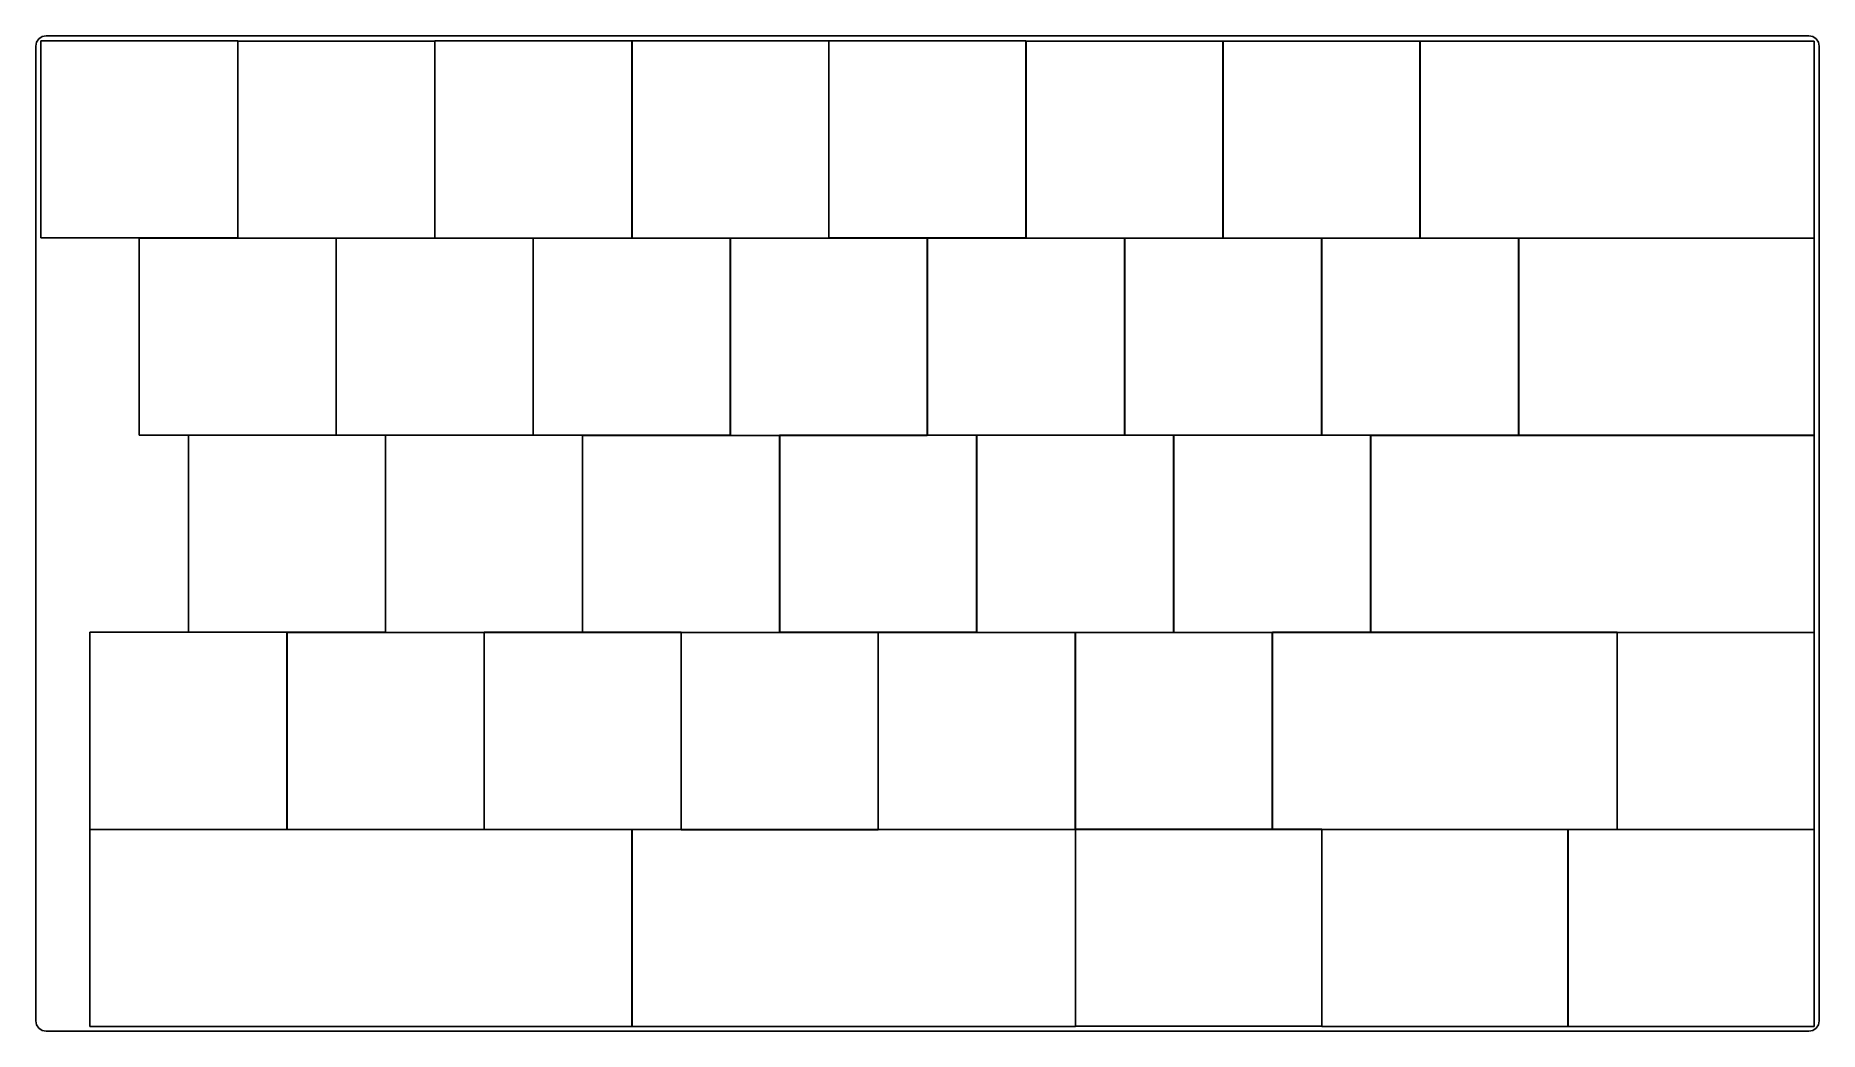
# Model space of a CAD drawing. Extents: x 0 to 172, y 0 to 96.
import ezdxf

# ---------------------------------------------------------------- set-up
doc = ezdxf.new("R2010")
doc.units = 0

msp = doc.modelspace()

# ---------------------------------------------------------------- linework, layer by layer
at = {"layer": 'pcb_right'}
for p, q in [((0.049989, 95.28009), (0.126109, 95.662773)), ((0.049989, 1.05008), (0.049989, 95.28009)), ((0.126109, 95.662773), (0.342882, 95.987197)), ((0.342882, 95.987197), (0.667306, 96.20397)), ((0.667306, 96.20397), (1.049989, 96.28009)), ((1.049989, 96.28009), (171.48099, 96.28009)), ((1.049989, 96.28009), (1.049989, 96.28009)), ((171.48099, 96.28009), (171.863673, 96.20397)), ((171.863673, 96.20397), (172.188097, 95.987197)), ((172.188097, 95.987197), (172.40487, 95.662773)), ((172.40487, 95.662773), (172.48099, 95.28009)), ((172.48099, 95.28009), (172.48099, 1.05008)), ((0.126109, 0.667397), (0.049989, 1.05008)), ((0.342882, 0.342973), (0.126109, 0.667397)), ((0.667306, 0.1262), (0.342882, 0.342973)), ((1.049989, 0.05008), (0.667306, 0.1262)), ((171.48099, 0.05008), (1.049989, 0.05008)), ((171.863673, 0.1262), (171.48099, 0.05008)), ((172.188097, 0.342973), (171.863673, 0.1262)), ((172.40487, 0.667397), (172.188097, 0.342973)), ((172.48099, 1.05008), (172.40487, 0.667397))]:
    msp.add_line(p, q, dxfattribs=at)
at = {"layer": 'switch_pitch_right'}
for p, q in [((0.549989, 76.73009), (0.549989, 95.78009)), ((0.549989, 95.78009), (19.599989, 95.78009)), ((19.594989, 76.71509), (19.594989, 95.76509)), ((19.594989, 95.76509), (38.644989, 95.76509)), ((19.599989, 95.78009), (19.599989, 76.73009)), ((38.644989, 95.76509), (38.644989, 76.71509)), ((38.649989, 76.72009), (38.649989, 95.77009)), ((38.649989, 95.77009), (57.69999, 95.77009)), ((57.67999, 76.72009), (57.67999, 95.77009)), ((57.67999, 95.77009), (76.72999, 95.77009)), ((57.69999, 95.77009), (57.69999, 76.72009)), ((76.72999, 76.73009), (76.72999, 95.78009)), ((76.72999, 95.78009), (95.77999, 95.78009)), ((76.72999, 95.77009), (76.72999, 76.72009)), ((95.77999, 95.78009), (95.77999, 76.73009)), ((95.79999, 76.70009), (95.79999, 95.75009)), ((95.79999, 95.75009), (114.84999, 95.75009)), ((114.82469, 76.70529), (114.82469, 95.75529)), ((114.82469, 95.75529), (133.87469, 95.75529)), ((114.84999, 95.75009), (114.84999, 76.70009)), ((133.87469, 95.75529), (133.87469, 76.70529)), ((133.88499, 76.70009), (133.88499, 95.75009)), ((133.88499, 95.75009), (171.98499, 95.75009)), ((171.98499, 95.75009), (171.98499, 76.70009)), ((19.599989, 76.73009), (0.549989, 76.73009)), ((10.059989, 57.67009), (10.059989, 76.72009)), ((10.059989, 76.72009), (29.109989, 76.72009)), ((38.644989, 76.71509), (19.594989, 76.71509)), ((29.109989, 76.72009), (29.109989, 57.67009)), ((29.109989, 57.66009), (29.109989, 76.71009)), ((29.109989, 76.71009), (48.15999, 76.71009)), ((57.69999, 76.72009), (38.649989, 76.72009)), ((48.15999, 76.71009), (48.15999, 57.66009)), ((48.15999, 57.65989), (48.15999, 76.70989)), ((48.15999, 76.70989), (67.20999, 76.70989)), ((76.72999, 76.72009), (57.67999, 76.72009)), ((67.19499, 57.64529), (67.19499, 76.69529)), ((67.19499, 76.69529), (86.24499, 76.69529)), ((67.20999, 76.70989), (67.20999, 57.65989)), ((95.77999, 76.73009), (76.72999, 76.73009)), ((86.24499, 76.69529), (86.24499, 57.64529)), ((86.25499, 57.66529), (86.25499, 76.71529)), ((86.25499, 76.71529), (105.30499, 76.71529)), ((114.84999, 76.70009), (95.79999, 76.70009)), ((105.30499, 76.71529), (105.30499, 57.66529)), ((105.32999, 57.66989), (105.32999, 76.71989)), ((105.32999, 76.71989), (124.37999, 76.71989)), ((133.87469, 76.70529), (114.82469, 76.70529)), ((124.33999, 57.66009), (124.33999, 76.71009)), ((124.33999, 76.71009), (143.38999, 76.71009)), ((124.37999, 76.71989), (124.37999, 57.66989)), ((171.98499, 76.70009), (133.88499, 76.70009)), ((143.38999, 76.71009), (143.38999, 57.66009)), ((143.42219, 57.66529), (143.42219, 76.71529)), ((143.42219, 76.71529), (171.99719, 76.71529)), ((171.99719, 76.71529), (171.99719, 57.66529)), ((29.109989, 57.67009), (10.059989, 57.67009)), ((14.824989, 38.62509), (14.824989, 57.67509)), ((14.824989, 57.67509), (33.874989, 57.67509)), ((48.15999, 57.66009), (29.109989, 57.66009)), ((33.874989, 57.67509), (33.874989, 38.62509)), ((33.874989, 38.60529), (33.874989, 57.65529)), ((33.874989, 57.65529), (52.92499, 57.65529)), ((67.20999, 57.65989), (48.15999, 57.65989)), ((52.92469, 38.59529), (52.92469, 57.64529)), ((52.92469, 57.64529), (71.97469, 57.64529)), ((52.92499, 57.65529), (52.92499, 38.60529)), ((86.24499, 57.64529), (67.19499, 57.64529)), ((71.96469, 38.61529), (71.96469, 57.66529)), ((71.96469, 57.66529), (91.01469, 57.66529)), ((71.97469, 57.64529), (71.97469, 38.59529)), ((105.30499, 57.66529), (86.25499, 57.66529)), ((91.01469, 57.66529), (91.01469, 38.61529)), ((91.01999, 38.61009), (91.01999, 57.66009)), ((91.01999, 57.66009), (110.06999, 57.66009)), ((124.37999, 57.66989), (105.32999, 57.66989)), ((110.05499, 38.60529), (110.05499, 57.65529)), ((110.05499, 57.65529), (129.10499, 57.65529)), ((110.06999, 57.66009), (110.06999, 38.61009)), ((143.38999, 57.66009), (124.33999, 57.66009)), ((129.10499, 57.65529), (129.10499, 38.60529)), ((129.12369, 38.60009), (129.12369, 57.65009)), ((129.12369, 57.65009), (171.98619, 57.65009)), ((171.99719, 57.66529), (143.42219, 57.66529)), ((171.98619, 57.65009), (171.98619, 38.60009)), ((5.294989, 19.56509), (5.294989, 38.61509)), ((5.294989, 38.61509), (24.344989, 38.61509)), ((33.874989, 38.62509), (14.824989, 38.62509)), ((24.344989, 38.61509), (24.344989, 19.56509)), ((24.349989, 19.55009), (24.349989, 38.60009)), ((24.349989, 38.60009), (43.39999, 38.60009)), ((52.92499, 38.60529), (33.874989, 38.60529)), ((43.39499, 19.56529), (43.39499, 38.61529)), ((43.39499, 38.61529), (62.44499, 38.61529)), ((43.39999, 38.60009), (43.39999, 19.55009)), ((71.97469, 38.59529), (52.92469, 38.59529)), ((62.44499, 38.61529), (62.44499, 19.56529)), ((62.44499, 19.53509), (62.44499, 38.58509)), ((62.44499, 38.58509), (81.49499, 38.58509)), ((91.01469, 38.61529), (71.96469, 38.61529)), ((81.49499, 38.58509), (81.49499, 19.53509)), ((81.50999, 19.55989), (81.50999, 38.60989)), ((81.50999, 38.60989), (100.55999, 38.60989)), ((110.06999, 38.61009), (91.01999, 38.61009)), ((100.54999, 19.56009), (100.54999, 38.61009)), ((100.54999, 38.61009), (119.59999, 38.61009)), ((100.55999, 38.60989), (100.55999, 19.55989)), ((129.10499, 38.60529), (110.05499, 38.60529)), ((119.59999, 38.61009), (119.59999, 19.56009)), ((119.60619, 19.57009), (119.60619, 38.62009)), ((119.60619, 38.62009), (152.94369, 38.62009)), ((171.98619, 38.60009), (129.12369, 38.60009)), ((152.93999, 19.56009), (152.93999, 38.61009)), ((152.93999, 38.61009), (171.98999, 38.61009)), ((152.94369, 38.62009), (152.94369, 19.57009)), ((171.98999, 38.61009), (171.98999, 19.56009)), ((24.344989, 19.56509), (5.294989, 19.56509)), ((5.301189, 0.51009), (5.301189, 19.56009)), ((5.301189, 19.56009), (57.68869, 19.56009)), ((43.39999, 19.55009), (24.349989, 19.55009)), ((62.44499, 19.56529), (43.39499, 19.56529)), ((57.68869, 19.56009), (57.68869, 0.51009)), ((57.70379, 0.50009), (57.70379, 19.55009)), ((57.70379, 19.55009), (100.56619, 19.55009)), ((81.49499, 19.53509), (62.44499, 19.53509)), ((100.55999, 19.55989), (81.50999, 19.55989)), ((119.59999, 19.56009), (100.54999, 19.56009)), ((100.56369, 0.53529), (100.56369, 19.58529)), ((100.56369, 19.58529), (124.37619, 19.58529)), ((100.56619, 19.55009), (100.56619, 0.50009)), ((152.94369, 19.57009), (119.60619, 19.57009)), ((124.37619, 19.58529), (124.37619, 0.53529)), ((124.37869, 0.51009), (124.37869, 19.56009)), ((124.37869, 19.56009), (148.19119, 19.56009)), ((148.18369, 0.51529), (148.18369, 19.56529)), ((148.18369, 19.56529), (171.99619, 19.56529)), ((148.19119, 19.56009), (148.19119, 0.51009)), ((171.98999, 19.56009), (152.93999, 19.56009)), ((171.99619, 19.56529), (171.99619, 0.51529)), ((57.68869, 0.51009), (5.301189, 0.51009)), ((100.56619, 0.50009), (57.70379, 0.50009)), ((124.37619, 0.53529), (100.56369, 0.53529)), ((148.19119, 0.51009), (124.37869, 0.51009)), ((171.99619, 0.51529), (148.18369, 0.51529))]:
    msp.add_line(p, q, dxfattribs=at)

doc.saveas('drawing.dxf')
